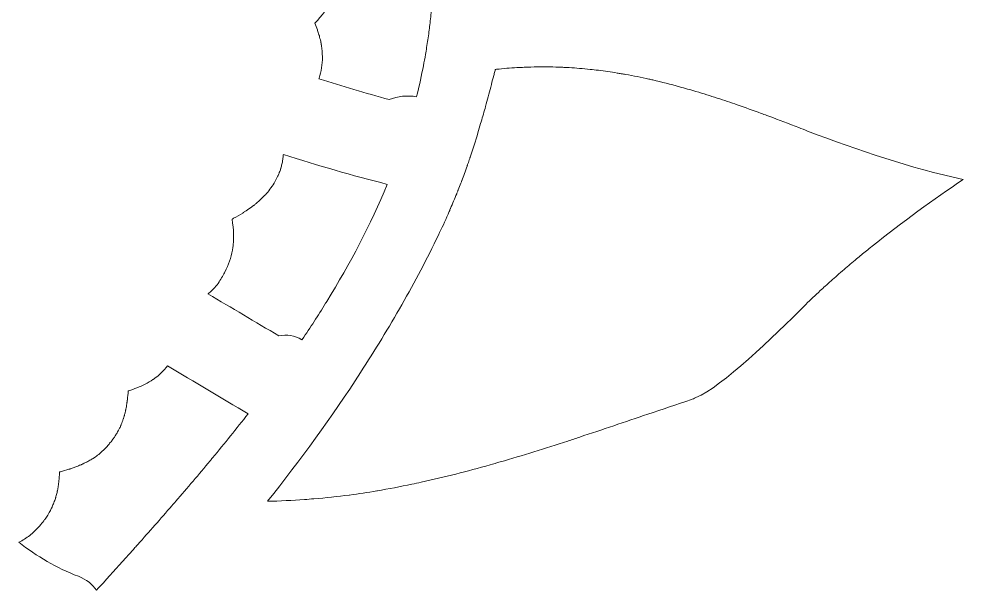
# Model space of a CAD drawing. Header units: millimetres. Extents: x -416 to 1516, y -417 to 43.
# Drawn here: x 683.64 to 710.38, y -123.25 to -107.06 of the extents above; entities that cross this region are included whole.
import ezdxf

# ---------------------------------------------------------------- set-up
doc = ezdxf.new("R2010")
doc.units = ezdxf.units.MM
doc.header["$MEASUREMENT"] = 0
doc.layers.add('Layer 3', color=7, linetype='Continuous')

msp = doc.modelspace()

# ---------------------------------------------------------------- linework, layer by layer
at = {"layer": 'Layer 3', "lineweight": 0}
for points, knots in [([(692.135, -108.76), (692.136, -108.758), (692.136, -108.755), (692.137, -108.753), (692.137, -108.752), (692.137, -108.75), (692.138, -108.749), (692.138, -108.749), (692.138, -108.748), (692.138, -108.748), (692.197, -108.548), (692.231, -108.35), (692.233, -108.152), (692.233, -108.103), (692.228, -108.054), (692.225, -108.005), (692.225, -108.004), (692.225, -108.004), (692.225, -108.003), (692.225, -108.002), (692.225, -108), (692.225, -107.999), (692.225, -107.995), (692.226, -107.992), (692.225, -107.989), (692.225, -107.989), (692.225, -107.989), (692.225, -107.989), (692.225, -107.983), (692.225, -107.976), (692.224, -107.97), (692.224, -107.968), (692.224, -107.965), (692.223, -107.962), (692.223, -107.961), (692.223, -107.96), (692.223, -107.958), (692.223, -107.958), (692.223, -107.957), (692.223, -107.956), (692.218, -107.906), (692.21, -107.855), (692.202, -107.805), (692.202, -107.803), (692.202, -107.801), (692.202, -107.8), (692.201, -107.797), (692.201, -107.794), (692.2, -107.791), (692.198, -107.777), (692.196, -107.763), (692.193, -107.749), (692.193, -107.748), (692.192, -107.746), (692.192, -107.745), (692.192, -107.744), (692.192, -107.744), (692.192, -107.743), (692.181, -107.689), (692.168, -107.634), (692.153, -107.579), (692.153, -107.578), (692.153, -107.577), (692.153, -107.576), (692.152, -107.574), (692.152, -107.572), (692.151, -107.57), (692.15, -107.565), (692.149, -107.561), (692.148, -107.556), (692.147, -107.553), (692.146, -107.55), (692.146, -107.548), (692.146, -107.548), (692.146, -107.548), (692.146, -107.548), (692.144, -107.541), (692.141, -107.534), (692.139, -107.527), (692.138, -107.525), (692.137, -107.522), (692.137, -107.52), (692.136, -107.518), (692.136, -107.517), (692.135, -107.515), (692.123, -107.474), (692.111, -107.434), (692.096, -107.393), (692.096, -107.392), (692.096, -107.392), (692.096, -107.391), (692.095, -107.39), (692.095, -107.388), (692.094, -107.387), (692.093, -107.384), (692.093, -107.381), (692.092, -107.378), (692.069, -107.314), (692.044, -107.25), (692.015, -107.186), (692.221, -106.972), (692.391, -106.756), (692.517, -106.518), (692.643, -106.28), (692.725, -106.019), (692.756, -105.713), (692.756, -105.712), (692.756, -105.711), (692.756, -105.71), (692.757, -105.695), (692.756, -105.681), (692.757, -105.665), (692.758, -105.659), (692.758, -105.652), (692.758, -105.645), (692.758, -105.642), (692.758, -105.639), (692.758, -105.636), (692.762, -105.587), (692.766, -105.537), (692.766, -105.488), (692.766, -105.482), (692.764, -105.477), (692.764, -105.471), (692.764, -105.467), (692.764, -105.464), (692.764, -105.461), (692.764, -105.46), (692.764, -105.459), (692.764, -105.458), (692.764, -105.444), (692.763, -105.43), (692.762, -105.416), (692.762, -105.413), (692.762, -105.411), (692.761, -105.408), (692.759, -105.34), (692.753, -105.272), (692.743, -105.206), (692.743, -105.205), (692.743, -105.203), (692.743, -105.202), (692.742, -105.199), (692.742, -105.196), (692.742, -105.192), (692.742, -105.192), (692.742, -105.192), (692.742, -105.192), (692.739, -105.171), (692.735, -105.15), (692.732, -105.13), (692.728, -105.11), (692.721, -105.09), (692.717, -105.07), (692.708, -105.027), (692.698, -104.985), (692.686, -104.943), (692.685, -104.941), (692.685, -104.938), (692.684, -104.935), (692.682, -104.928), (692.681, -104.921), (692.679, -104.914), (692.679, -104.914), (692.679, -104.913), (692.679, -104.913), (692.676, -104.905), (692.674, -104.896), (692.672, -104.888), (692.672, -104.888), (692.672, -104.888), (692.672, -104.888), (692.671, -104.886), (692.67, -104.884), (692.669, -104.881), (692.669, -104.881), (692.668, -104.88), (692.668, -104.879), (692.66, -104.855), (692.649, -104.832), (692.64, -104.808), (692.629, -104.778), (692.617, -104.748), (692.604, -104.719), (692.595, -104.696), (692.588, -104.673), (692.578, -104.651), (692.577, -104.651), (692.577, -104.65), (692.577, -104.649), (692.576, -104.647), (692.575, -104.645), (692.575, -104.644), (692.575, -104.644), (692.575, -104.644), (692.575, -104.644), (693.488, -104.36), (694.389, -104.045), (695.278, -103.693), (695.28, -103.706), (695.282, -103.719), (695.284, -103.732), (695.294, -103.814), (695.303, -103.896), (695.312, -103.978), (695.332, -104.171), (695.35, -104.365), (695.361, -104.563), (695.374, -104.797), (695.381, -105.029), (695.383, -105.26), (695.383, -105.285), (695.383, -105.31), (695.383, -105.335), (695.384, -105.531), (695.381, -105.726), (695.375, -105.919), (695.373, -105.975), (695.37, -106.03), (695.368, -106.086), (695.361, -106.249), (695.351, -106.412), (695.339, -106.574), (695.334, -106.642), (695.328, -106.709), (695.322, -106.776), (695.309, -106.929), (695.293, -107.081), (695.275, -107.233), (695.267, -107.299), (695.26, -107.365), (695.251, -107.43), (695.232, -107.58), (695.209, -107.728), (695.185, -107.876), (695.175, -107.942), (695.165, -108.008), (695.154, -108.073), (695.135, -108.18), (695.113, -108.286), (695.093, -108.392), (695.04, -108.663), (694.982, -108.931), (694.916, -109.197), (694.91, -109.222), (694.905, -109.248), (694.898, -109.273), (694.636, -109.222), (694.363, -109.254), (694.123, -109.351), (693.456, -109.169), (692.794, -108.97), (692.135, -108.76)], [0, 0, 0, 0, 1, 1, 1, 2, 2, 2, 3, 3, 3, 4, 4, 4, 5, 5, 5, 6, 6, 6, 7, 7, 7, 8, 8, 8, 9, 9, 9, 10, 10, 10, 11, 11, 11, 12, 12, 12, 13, 13, 13, 14, 14, 14, 15, 15, 15, 16, 16, 16, 17, 17, 17, 18, 18, 18, 19, 19, 19, 20, 20, 20, 21, 21, 21, 22, 22, 22, 23, 23, 23, 24, 24, 24, 25, 25, 25, 26, 26, 26, 27, 27, 27, 28, 28, 28, 29, 29, 29, 30, 30, 30, 31, 31, 31, 32, 32, 32, 33, 33, 33, 34, 34, 34, 35, 35, 35, 36, 36, 36, 37, 37, 37, 38, 38, 38, 39, 39, 39, 40, 40, 40, 41, 41, 41, 42, 42, 42, 43, 43, 43, 44, 44, 44, 45, 45, 45, 46, 46, 46, 47, 47, 47, 48, 48, 48, 49, 49, 49, 50, 50, 50, 51, 51, 51, 52, 52, 52, 53, 53, 53, 54, 54, 54, 55, 55, 55, 56, 56, 56, 57, 57, 57, 58, 58, 58, 59, 59, 59, 60, 60, 60, 61, 61, 61, 62, 62, 62, 63, 63, 63, 64, 64, 64, 65, 65, 65, 66, 66, 66, 67, 67, 67, 68, 68, 68, 69, 69, 69, 70, 70, 70, 71, 71, 71, 72, 72, 72, 73, 73, 73, 74, 74, 74, 75, 75, 75, 76, 76, 76, 77, 77, 77, 78, 78, 78, 79, 79, 79, 80, 80, 80, 81, 81, 81, 82, 82, 82, 83, 83, 83, 84, 84, 84, 84]), ([(707.798, -113.509), (707.744, -113.552), (707.69, -113.595), (707.637, -113.638), (707.544, -113.713), (707.452, -113.788), (707.361, -113.864), (707.241, -113.963), (707.124, -114.062), (707.008, -114.162), (706.942, -114.219), (706.877, -114.275), (706.812, -114.332), (706.696, -114.434), (706.583, -114.535), (706.472, -114.636), (706.425, -114.679), (706.378, -114.722), (706.332, -114.765), (706.192, -114.896), (706.055, -115.025), (705.926, -115.153), (705.922, -115.157), (705.917, -115.161), (705.913, -115.165), (704.981, -116.092), (703.565, -117.477), (702.81, -117.797), (702.758, -117.819), (702.717, -117.836), (702.681, -117.852), (702.268, -117.989), (701.858, -118.127), (701.45, -118.265), (700.802, -118.484), (700.16, -118.703), (699.52, -118.914), (699.407, -118.952), (699.293, -118.989), (699.18, -119.026), (698.541, -119.234), (697.905, -119.434), (697.267, -119.619), (697.172, -119.646), (697.077, -119.674), (696.982, -119.7), (696.335, -119.884), (695.685, -120.05), (695.031, -120.193), (694.942, -120.213), (694.852, -120.232), (694.763, -120.251), (694.439, -120.318), (694.115, -120.382), (693.788, -120.437), (693.782, -120.438), (693.776, -120.439), (693.77, -120.44), (693.516, -120.483), (693.261, -120.522), (693.004, -120.556), (693.001, -120.556), (692.997, -120.557), (692.993, -120.557), (692.661, -120.601), (692.326, -120.635), (691.989, -120.663), (691.901, -120.671), (691.813, -120.678), (691.724, -120.684), (691.38, -120.708), (691.034, -120.727), (690.684, -120.733), (690.683, -120.733), (690.681, -120.733), (690.68, -120.733), (691.609, -119.563), (692.498, -118.342), (693.314, -117.082), (693.723, -116.452), (694.113, -115.812), (694.481, -115.163), (694.85, -114.515), (695.196, -113.858), (695.517, -113.194), (695.614, -112.995), (695.705, -112.798), (695.791, -112.602), (695.792, -112.601), (695.792, -112.6), (695.792, -112.599), (695.808, -112.563), (695.821, -112.528), (695.837, -112.493), (695.843, -112.479), (695.848, -112.465), (695.854, -112.451), (695.856, -112.445), (695.859, -112.439), (695.861, -112.434), (695.92, -112.296), (695.98, -112.158), (696.035, -112.021), (696.046, -111.995), (696.055, -111.969), (696.065, -111.942), (696.066, -111.94), (696.067, -111.939), (696.068, -111.937), (696.069, -111.933), (696.071, -111.929), (696.072, -111.925), (696.075, -111.918), (696.078, -111.911), (696.081, -111.904), (696.105, -111.842), (696.129, -111.78), (696.153, -111.718), (696.158, -111.705), (696.162, -111.692), (696.167, -111.679), (696.169, -111.674), (696.171, -111.668), (696.173, -111.662), (696.174, -111.659), (696.176, -111.655), (696.177, -111.652), (696.203, -111.583), (696.231, -111.515), (696.255, -111.447), (696.281, -111.376), (696.304, -111.305), (696.329, -111.235), (696.33, -111.232), (696.332, -111.229), (696.333, -111.226), (696.335, -111.22), (696.337, -111.213), (696.339, -111.207), (696.343, -111.196), (696.348, -111.185), (696.352, -111.173), (696.37, -111.122), (696.388, -111.07), (696.406, -111.018), (696.409, -111.01), (696.411, -111.001), (696.414, -110.993), (696.415, -110.989), (696.416, -110.986), (696.417, -110.983), (696.418, -110.982), (696.418, -110.98), (696.418, -110.979), (696.495, -110.753), (696.569, -110.526), (696.638, -110.296), (696.665, -110.21), (696.688, -110.12), (696.714, -110.033), (696.756, -109.889), (696.798, -109.746), (696.839, -109.601), (696.84, -109.595), (696.842, -109.59), (696.843, -109.585), (696.847, -109.573), (696.85, -109.562), (696.853, -109.55), (696.853, -109.55), (696.854, -109.549), (696.854, -109.549), (696.854, -109.548), (696.854, -109.548), (696.854, -109.547), (696.861, -109.522), (696.868, -109.496), (696.874, -109.471), (696.923, -109.293), (696.97, -109.109), (697.017, -108.926), (697.039, -108.838), (697.063, -108.754), (697.085, -108.665), (697.09, -108.646), (697.095, -108.628), (697.1, -108.608), (697.109, -108.572), (697.119, -108.539), (697.128, -108.502), (697.128, -108.5), (697.129, -108.498), (697.129, -108.495), (697.14, -108.494), (697.151, -108.494), (697.161, -108.493), (697.356, -108.472), (697.549, -108.456), (697.74, -108.444), (697.809, -108.44), (697.878, -108.439), (697.947, -108.436), (698.074, -108.43), (698.201, -108.425), (698.327, -108.424), (698.557, -108.422), (698.784, -108.426), (699.009, -108.435), (699.019, -108.436), (699.029, -108.436), (699.039, -108.437), (699.086, -108.439), (699.133, -108.441), (699.18, -108.444), (699.193, -108.444), (699.206, -108.446), (699.219, -108.446), (699.418, -108.458), (699.615, -108.475), (699.812, -108.495), (699.89, -108.503), (699.969, -108.512), (700.047, -108.522), (700.226, -108.544), (700.404, -108.569), (700.581, -108.598), (700.62, -108.605), (700.659, -108.61), (700.698, -108.617), (700.738, -108.624), (700.778, -108.63), (700.818, -108.638), (701.04, -108.677), (701.261, -108.72), (701.481, -108.769), (701.518, -108.778), (701.556, -108.787), (701.593, -108.796), (701.843, -108.853), (702.092, -108.919), (702.341, -108.988), (702.498, -109.031), (702.655, -109.074), (702.812, -109.121), (702.914, -109.151), (703.017, -109.182), (703.119, -109.214), (703.315, -109.275), (703.51, -109.339), (703.706, -109.405), (703.798, -109.436), (703.891, -109.467), (703.983, -109.499), (704.209, -109.577), (704.435, -109.659), (704.662, -109.742), (704.713, -109.761), (704.764, -109.779), (704.815, -109.798), (704.837, -109.806), (704.858, -109.814), (704.88, -109.823), (705.161, -109.927), (705.442, -110.034), (705.726, -110.144), (705.791, -110.17), (705.908, -110.216), (705.975, -110.242), (707.42, -110.803), (708.882, -111.281), (710.378, -111.619), (709.555, -112.167), (708.649, -112.826), (707.798, -113.509)], [0, 0, 0, 0, 1, 1, 1, 2, 2, 2, 3, 3, 3, 4, 4, 4, 5, 5, 5, 6, 6, 6, 7, 7, 7, 8, 8, 8, 9, 9, 9, 10, 10, 10, 11, 11, 11, 12, 12, 12, 13, 13, 13, 14, 14, 14, 15, 15, 15, 16, 16, 16, 17, 17, 17, 18, 18, 18, 19, 19, 19, 20, 20, 20, 21, 21, 21, 22, 22, 22, 23, 23, 23, 24, 24, 24, 25, 25, 25, 26, 26, 26, 27, 27, 27, 28, 28, 28, 29, 29, 29, 30, 30, 30, 31, 31, 31, 32, 32, 32, 33, 33, 33, 34, 34, 34, 35, 35, 35, 36, 36, 36, 37, 37, 37, 38, 38, 38, 39, 39, 39, 40, 40, 40, 41, 41, 41, 42, 42, 42, 43, 43, 43, 44, 44, 44, 45, 45, 45, 46, 46, 46, 47, 47, 47, 48, 48, 48, 49, 49, 49, 50, 50, 50, 51, 51, 51, 52, 52, 52, 53, 53, 53, 54, 54, 54, 55, 55, 55, 56, 56, 56, 57, 57, 57, 58, 58, 58, 59, 59, 59, 60, 60, 60, 61, 61, 61, 62, 62, 62, 63, 63, 63, 64, 64, 64, 65, 65, 65, 66, 66, 66, 67, 67, 67, 68, 68, 68, 69, 69, 69, 70, 70, 70, 71, 71, 71, 72, 72, 72, 73, 73, 73, 74, 74, 74, 75, 75, 75, 76, 76, 76, 77, 77, 77, 78, 78, 78, 79, 79, 79, 80, 80, 80, 81, 81, 81, 82, 82, 82, 83, 83, 83, 84, 84, 84, 85, 85, 85, 86, 86, 86, 87, 87, 87, 88, 88, 88, 89, 89, 89, 90, 90, 90, 91, 91, 91, 91]), ([(689.024, -114.83), (689.041, -114.816), (689.058, -114.803), (689.074, -114.789), (689.087, -114.778), (689.096, -114.765), (689.107, -114.753), (689.159, -114.702), (689.21, -114.651), (689.25, -114.597), (689.326, -114.493), (689.388, -114.391), (689.445, -114.289), (689.454, -114.272), (689.464, -114.255), (689.472, -114.237), (689.579, -114.033), (689.649, -113.829), (689.685, -113.618), (689.688, -113.601), (689.691, -113.584), (689.693, -113.567), (689.731, -113.308), (689.723, -113.037), (689.672, -112.738), (689.686, -112.731), (689.698, -112.723), (689.712, -112.715), (689.803, -112.667), (689.89, -112.617), (689.974, -112.566), (689.977, -112.564), (689.979, -112.563), (689.982, -112.561), (689.983, -112.561), (689.985, -112.56), (689.986, -112.559), (689.991, -112.556), (689.995, -112.552), (690, -112.549), (690.001, -112.548), (690.002, -112.548), (690.003, -112.547), (690.025, -112.533), (690.047, -112.519), (690.069, -112.505), (690.126, -112.467), (690.18, -112.427), (690.235, -112.387), (690.246, -112.378), (690.26, -112.37), (690.272, -112.361), (690.274, -112.359), (690.277, -112.357), (690.28, -112.355), (690.28, -112.355), (690.28, -112.355), (690.28, -112.355), (690.282, -112.353), (690.284, -112.352), (690.286, -112.35), (690.311, -112.331), (690.336, -112.312), (690.36, -112.292), (690.361, -112.291), (690.362, -112.29), (690.363, -112.289), (690.363, -112.289), (690.363, -112.289), (690.363, -112.289), (690.365, -112.288), (690.367, -112.286), (690.368, -112.285), (690.446, -112.219), (690.521, -112.149), (690.592, -112.072), (690.6, -112.063), (690.609, -112.056), (690.617, -112.047), (690.618, -112.047), (690.618, -112.047), (690.618, -112.047), (690.706, -111.949), (690.787, -111.841), (690.863, -111.72), (690.878, -111.696), (690.889, -111.671), (690.903, -111.646), (690.91, -111.633), (690.916, -111.621), (690.924, -111.609), (690.937, -111.584), (690.952, -111.559), (690.964, -111.533), (690.965, -111.533), (690.965, -111.532), (690.966, -111.531), (690.967, -111.529), (690.968, -111.528), (690.969, -111.526), (690.969, -111.526), (690.969, -111.526), (690.969, -111.526), (690.972, -111.518), (690.975, -111.51), (690.978, -111.502), (690.991, -111.473), (691, -111.444), (691.012, -111.415), (691.025, -111.382), (691.039, -111.349), (691.05, -111.316), (691.05, -111.315), (691.05, -111.314), (691.051, -111.312), (691.053, -111.305), (691.055, -111.298), (691.057, -111.291), (691.067, -111.256), (691.075, -111.221), (691.083, -111.185), (691.088, -111.166), (691.094, -111.146), (691.098, -111.126), (691.098, -111.125), (691.099, -111.123), (691.099, -111.122), (691.1, -111.12), (691.101, -111.117), (691.101, -111.115), (691.101, -111.115), (691.101, -111.115), (691.101, -111.115), (691.101, -111.114), (691.101, -111.112), (691.102, -111.111), (691.103, -111.106), (691.103, -111.1), (691.104, -111.095), (691.104, -111.092), (691.104, -111.09), (691.104, -111.087), (691.105, -111.083), (691.105, -111.08), (691.106, -111.076), (691.113, -111.035), (691.117, -110.993), (691.121, -110.951), (691.122, -110.94), (691.124, -110.929), (691.125, -110.918), (691.125, -110.917), (691.126, -110.915), (691.126, -110.914), (691.126, -110.911), (691.126, -110.908), (691.127, -110.905), (691.127, -110.905), (691.127, -110.905), (691.127, -110.905), (692.098, -111.219), (693.079, -111.5), (694.069, -111.753), (693.597, -112.895), (693.017, -113.998), (692.358, -115.069), (692.347, -115.087), (692.335, -115.106), (692.324, -115.124), (692.111, -115.469), (691.89, -115.81), (691.661, -116.148), (691.659, -116.151), (691.656, -116.155), (691.653, -116.159), (691.448, -116.032), (691.22, -116.005), (691, -116.048), (690.331, -115.651), (689.661, -115.253), (688.992, -114.856), (689.003, -114.847), (689.014, -114.839), (689.024, -114.83)], [0, 0, 0, 0, 1, 1, 1, 2, 2, 2, 3, 3, 3, 4, 4, 4, 5, 5, 5, 6, 6, 6, 7, 7, 7, 8, 8, 8, 9, 9, 9, 10, 10, 10, 11, 11, 11, 12, 12, 12, 13, 13, 13, 14, 14, 14, 15, 15, 15, 16, 16, 16, 17, 17, 17, 18, 18, 18, 19, 19, 19, 20, 20, 20, 21, 21, 21, 22, 22, 22, 23, 23, 23, 24, 24, 24, 25, 25, 25, 26, 26, 26, 27, 27, 27, 28, 28, 28, 29, 29, 29, 30, 30, 30, 31, 31, 31, 32, 32, 32, 33, 33, 33, 34, 34, 34, 35, 35, 35, 36, 36, 36, 37, 37, 37, 38, 38, 38, 39, 39, 39, 40, 40, 40, 41, 41, 41, 42, 42, 42, 43, 43, 43, 44, 44, 44, 45, 45, 45, 46, 46, 46, 47, 47, 47, 48, 48, 48, 49, 49, 49, 50, 50, 50, 51, 51, 51, 52, 52, 52, 53, 53, 53, 54, 54, 54, 55, 55, 55, 56, 56, 56, 57, 57, 57, 58, 58, 58, 59, 59, 59, 60, 60, 60, 61, 61, 61, 61]), ([(689.121, -119.505), (689.098, -119.533), (689.075, -119.561), (689.052, -119.588), (688.732, -119.973), (688.408, -120.354), (688.08, -120.733), (688.044, -120.775), (688.007, -120.818), (687.97, -120.86), (687.65, -121.229), (687.327, -121.595), (687.002, -121.958), (686.991, -121.971), (686.981, -121.983), (686.97, -121.995), (686.954, -122.013), (686.938, -122.031), (686.922, -122.048), (686.865, -122.112), (686.809, -122.175), (686.752, -122.238), (686.511, -122.507), (686.27, -122.774), (686.029, -123.041), (685.965, -123.111), (685.902, -123.181), (685.838, -123.251), (685.721, -123.09), (685.554, -122.951), (685.32, -122.86), (684.7, -122.619), (684.14, -122.295), (683.636, -121.892), (683.747, -121.839), (683.851, -121.776), (683.944, -121.699), (683.951, -121.694), (683.958, -121.691), (683.965, -121.685), (684.036, -121.625), (684.102, -121.563), (684.163, -121.5), (684.163, -121.499), (684.163, -121.499), (684.163, -121.499), (684.163, -121.499), (684.163, -121.499), (684.164, -121.499), (684.168, -121.494), (684.171, -121.489), (684.175, -121.484), (684.176, -121.483), (684.177, -121.482), (684.178, -121.481), (684.181, -121.478), (684.183, -121.475), (684.185, -121.473), (684.233, -121.421), (684.279, -121.37), (684.32, -121.316), (684.336, -121.296), (684.35, -121.274), (684.365, -121.254), (684.366, -121.253), (684.366, -121.252), (684.367, -121.251), (684.368, -121.25), (684.368, -121.25), (684.369, -121.249), (684.369, -121.248), (684.37, -121.248), (684.37, -121.248), (684.371, -121.246), (684.372, -121.245), (684.373, -121.244), (684.374, -121.242), (684.375, -121.239), (684.376, -121.237), (684.403, -121.2), (684.43, -121.163), (684.454, -121.125), (684.47, -121.099), (684.484, -121.073), (684.498, -121.047), (684.518, -121.012), (684.537, -120.976), (684.555, -120.94), (684.556, -120.937), (684.559, -120.933), (684.561, -120.93), (684.562, -120.927), (684.564, -120.925), (684.565, -120.923), (684.565, -120.923), (684.565, -120.923), (684.565, -120.923), (684.566, -120.92), (684.567, -120.917), (684.568, -120.915), (684.571, -120.909), (684.572, -120.903), (684.575, -120.898), (684.575, -120.897), (684.575, -120.896), (684.576, -120.895), (684.584, -120.876), (684.593, -120.857), (684.601, -120.838), (684.619, -120.796), (684.636, -120.753), (684.651, -120.709), (684.657, -120.69), (684.663, -120.671), (684.67, -120.652), (684.67, -120.651), (684.671, -120.65), (684.671, -120.648), (684.673, -120.642), (684.676, -120.637), (684.678, -120.631), (684.679, -120.628), (684.68, -120.624), (684.681, -120.621), (684.681, -120.621), (684.681, -120.621), (684.681, -120.621), (684.682, -120.617), (684.683, -120.613), (684.684, -120.609), (684.691, -120.585), (684.696, -120.561), (684.702, -120.537), (684.706, -120.518), (684.712, -120.5), (684.716, -120.482), (684.719, -120.47), (684.721, -120.459), (684.724, -120.448), (684.725, -120.445), (684.725, -120.442), (684.726, -120.439), (684.729, -120.426), (684.733, -120.414), (684.736, -120.401), (684.736, -120.399), (684.737, -120.397), (684.737, -120.394), (684.737, -120.394), (684.738, -120.393), (684.738, -120.393), (684.738, -120.391), (684.738, -120.388), (684.738, -120.385), (684.739, -120.38), (684.739, -120.375), (684.74, -120.37), (684.748, -120.325), (684.755, -120.279), (684.762, -120.232), (684.765, -120.206), (684.77, -120.181), (684.772, -120.154), (684.78, -120.082), (684.785, -120.007), (684.787, -119.931), (684.788, -119.928), (684.788, -119.926), (684.788, -119.924), (684.788, -119.922), (684.789, -119.921), (684.789, -119.919), (684.789, -119.913), (684.79, -119.909), (684.79, -119.903), (684.792, -119.902), (684.795, -119.902), (684.796, -119.901), (684.798, -119.901), (684.799, -119.9), (684.8, -119.9), (684.804, -119.899), (684.809, -119.897), (684.814, -119.896), (684.889, -119.878), (684.969, -119.854), (685.051, -119.828), (685.06, -119.825), (685.068, -119.823), (685.077, -119.82), (685.079, -119.82), (685.08, -119.819), (685.081, -119.819), (685.084, -119.818), (685.086, -119.818), (685.089, -119.817), (685.092, -119.816), (685.094, -119.814), (685.097, -119.813), (685.099, -119.813), (685.101, -119.812), (685.102, -119.811), (685.118, -119.806), (685.133, -119.799), (685.149, -119.793), (685.182, -119.782), (685.213, -119.772), (685.246, -119.76), (685.283, -119.745), (685.32, -119.729), (685.357, -119.713), (685.367, -119.708), (685.379, -119.705), (685.389, -119.7), (685.391, -119.7), (685.393, -119.699), (685.395, -119.698), (685.398, -119.697), (685.401, -119.696), (685.405, -119.694), (685.415, -119.69), (685.424, -119.685), (685.434, -119.68), (685.442, -119.677), (685.45, -119.673), (685.459, -119.669), (685.492, -119.654), (685.525, -119.639), (685.557, -119.622), (685.562, -119.62), (685.566, -119.617), (685.571, -119.614), (685.574, -119.613), (685.577, -119.611), (685.58, -119.609), (685.585, -119.607), (685.589, -119.604), (685.593, -119.602), (685.63, -119.582), (685.664, -119.562), (685.699, -119.542), (685.71, -119.535), (685.722, -119.529), (685.733, -119.522), (685.734, -119.521), (685.735, -119.521), (685.736, -119.52), (685.747, -119.513), (685.757, -119.506), (685.768, -119.5), (685.815, -119.469), (685.858, -119.437), (685.897, -119.404), (685.904, -119.398), (685.913, -119.393), (685.919, -119.387), (685.921, -119.386), (685.924, -119.384), (685.925, -119.383), (685.929, -119.38), (685.933, -119.377), (685.936, -119.374), (686.008, -119.309), (686.074, -119.244), (686.134, -119.178), (686.161, -119.149), (686.182, -119.12), (686.206, -119.091), (686.232, -119.06), (686.259, -119.029), (686.282, -118.999), (686.284, -118.996), (686.286, -118.994), (686.288, -118.992), (686.288, -118.992), (686.288, -118.992), (686.288, -118.992), (686.289, -118.99), (686.29, -118.989), (686.291, -118.987), (686.301, -118.975), (686.308, -118.962), (686.317, -118.95), (686.322, -118.943), (686.326, -118.936), (686.331, -118.929), (686.331, -118.929), (686.331, -118.929), (686.332, -118.928), (686.339, -118.918), (686.345, -118.908), (686.352, -118.897), (686.371, -118.868), (686.391, -118.84), (686.409, -118.81), (686.411, -118.807), (686.413, -118.804), (686.415, -118.801), (686.415, -118.801), (686.415, -118.801), (686.415, -118.801), (686.416, -118.799), (686.417, -118.797), (686.418, -118.795), (686.429, -118.777), (686.438, -118.758), (686.448, -118.739), (686.451, -118.735), (686.454, -118.73), (686.456, -118.725), (686.456, -118.725), (686.456, -118.725), (686.456, -118.725), (686.46, -118.718), (686.463, -118.711), (686.467, -118.704), (686.482, -118.675), (686.497, -118.646), (686.511, -118.616), (686.512, -118.612), (686.515, -118.608), (686.516, -118.604), (686.516, -118.604), (686.517, -118.604), (686.517, -118.604), (686.518, -118.601), (686.519, -118.598), (686.52, -118.596), (686.525, -118.585), (686.528, -118.574), (686.532, -118.564), (686.533, -118.562), (686.534, -118.56), (686.534, -118.559), (686.539, -118.546), (686.545, -118.534), (686.55, -118.522), (686.559, -118.498), (686.567, -118.474), (686.576, -118.449), (686.581, -118.436), (686.587, -118.423), (686.591, -118.409), (686.593, -118.404), (686.595, -118.398), (686.597, -118.393), (686.598, -118.39), (686.599, -118.387), (686.6, -118.384), (686.606, -118.364), (686.613, -118.343), (686.619, -118.322), (686.62, -118.319), (686.621, -118.315), (686.622, -118.312), (686.622, -118.312), (686.622, -118.311), (686.622, -118.311), (686.624, -118.306), (686.625, -118.301), (686.626, -118.295), (686.634, -118.267), (686.641, -118.238), (686.648, -118.209), (686.65, -118.198), (686.653, -118.188), (686.655, -118.177), (686.655, -118.177), (686.656, -118.177), (686.656, -118.176), (686.657, -118.169), (686.659, -118.162), (686.66, -118.155), (686.661, -118.149), (686.662, -118.142), (686.663, -118.136), (686.664, -118.135), (686.664, -118.134), (686.664, -118.133), (686.667, -118.119), (686.67, -118.105), (686.673, -118.091), (686.682, -118.04), (686.69, -117.987), (686.697, -117.933), (686.698, -117.928), (686.699, -117.922), (686.7, -117.916), (686.7, -117.914), (686.701, -117.911), (686.701, -117.909), (686.703, -117.896), (686.706, -117.884), (686.707, -117.87), (686.708, -117.866), (686.709, -117.862), (686.709, -117.858), (686.709, -117.858), (686.709, -117.858), (686.709, -117.858), (686.718, -117.778), (686.726, -117.695), (686.731, -117.61), (686.734, -117.608), (686.738, -117.607), (686.742, -117.605), (686.744, -117.604), (686.747, -117.603), (686.749, -117.603), (686.75, -117.602), (686.75, -117.602), (686.751, -117.602), (686.827, -117.576), (686.904, -117.548), (686.981, -117.518), (687.138, -117.455), (687.291, -117.377), (687.431, -117.285), (687.437, -117.281), (687.444, -117.278), (687.45, -117.274), (687.452, -117.273), (687.454, -117.272), (687.455, -117.271), (687.458, -117.269), (687.462, -117.268), (687.465, -117.266), (687.473, -117.26), (687.479, -117.253), (687.488, -117.247), (687.543, -117.206), (687.595, -117.163), (687.644, -117.116), (687.651, -117.108), (687.661, -117.103), (687.668, -117.096), (687.668, -117.096), (687.668, -117.095), (687.668, -117.095), (687.732, -117.03), (687.791, -116.964), (687.845, -116.898), (688.606, -117.35), (689.367, -117.802), (690.127, -118.254), (689.799, -118.675), (689.463, -119.092), (689.121, -119.505)], [0, 0, 0, 0, 1, 1, 1, 2, 2, 2, 3, 3, 3, 4, 4, 4, 5, 5, 5, 6, 6, 6, 7, 7, 7, 8, 8, 8, 9, 9, 9, 10, 10, 10, 11, 11, 11, 12, 12, 12, 13, 13, 13, 14, 14, 14, 15, 15, 15, 16, 16, 16, 17, 17, 17, 18, 18, 18, 19, 19, 19, 20, 20, 20, 21, 21, 21, 22, 22, 22, 23, 23, 23, 24, 24, 24, 25, 25, 25, 26, 26, 26, 27, 27, 27, 28, 28, 28, 29, 29, 29, 30, 30, 30, 31, 31, 31, 32, 32, 32, 33, 33, 33, 34, 34, 34, 35, 35, 35, 36, 36, 36, 37, 37, 37, 38, 38, 38, 39, 39, 39, 40, 40, 40, 41, 41, 41, 42, 42, 42, 43, 43, 43, 44, 44, 44, 45, 45, 45, 46, 46, 46, 47, 47, 47, 48, 48, 48, 49, 49, 49, 50, 50, 50, 51, 51, 51, 52, 52, 52, 53, 53, 53, 54, 54, 54, 55, 55, 55, 56, 56, 56, 57, 57, 57, 58, 58, 58, 59, 59, 59, 60, 60, 60, 61, 61, 61, 62, 62, 62, 63, 63, 63, 64, 64, 64, 65, 65, 65, 66, 66, 66, 67, 67, 67, 68, 68, 68, 69, 69, 69, 70, 70, 70, 71, 71, 71, 72, 72, 72, 73, 73, 73, 74, 74, 74, 75, 75, 75, 76, 76, 76, 77, 77, 77, 78, 78, 78, 79, 79, 79, 80, 80, 80, 81, 81, 81, 82, 82, 82, 83, 83, 83, 84, 84, 84, 85, 85, 85, 86, 86, 86, 87, 87, 87, 88, 88, 88, 89, 89, 89, 90, 90, 90, 91, 91, 91, 92, 92, 92, 93, 93, 93, 94, 94, 94, 95, 95, 95, 96, 96, 96, 97, 97, 97, 98, 98, 98, 99, 99, 99, 100, 100, 100, 101, 101, 101, 102, 102, 102, 103, 103, 103, 104, 104, 104, 105, 105, 105, 106, 106, 106, 107, 107, 107, 108, 108, 108, 109, 109, 109, 110, 110, 110, 111, 111, 111, 112, 112, 112, 113, 113, 113, 114, 114, 114, 115, 115, 115, 116, 116, 116, 117, 117, 117, 118, 118, 118, 119, 119, 119, 120, 120, 120, 121, 121, 121, 122, 122, 122, 123, 123, 123, 124, 124, 124, 125, 125, 125, 126, 126, 126, 127, 127, 127, 128, 128, 128, 129, 129, 129, 130, 130, 130, 131, 131, 131, 132, 132, 132, 133, 133, 133, 134, 134, 134, 135, 135, 135, 136, 136, 136, 137, 137, 137, 138, 138, 138, 139, 139, 139, 140, 140, 140, 141, 141, 141, 142, 142, 142, 143, 143, 143, 144, 144, 144, 145, 145, 145, 146, 146, 146, 147, 147, 147, 148, 148, 148, 149, 149, 149, 149])]:
    msp.add_open_spline(points, degree=3, knots=knots, dxfattribs=at)

doc.saveas('drawing.dxf')
